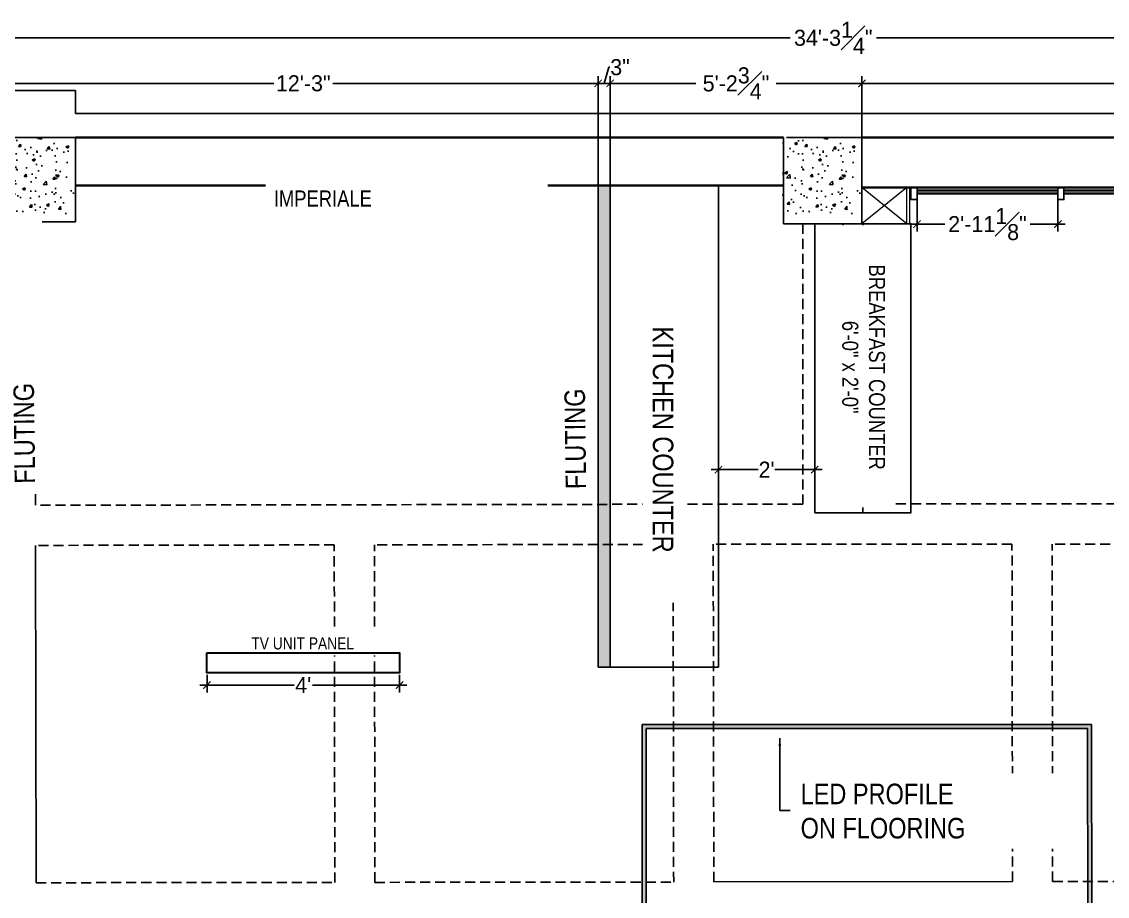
# Model space of a CAD drawing. Header units: inches. Extents: x -137722 to 81594, y -22256 to -1207.
# Drawn here: x -65981 to -65710.3, y -3602.7 to -3384.8 of the extents above; entities that cross this region are included whole.
import ezdxf

# ---------------------------------------------------------------- set-up
doc = ezdxf.new("R2010")
doc.units = ezdxf.units.IN
doc.header["$LTSCALE"] = 0.05
doc.header["$MEASUREMENT"] = 0
doc.header["$PDMODE"] = 3
doc.header["$PDSIZE"] = -4
doc.linetypes.add('A2-XREF-115_FURN$0$HIDDEN', pattern=[0.375, 0.25, -0.125])
doc.linetypes.add('DASHED2', pattern=[0.375, 0.25, -0.125])
doc.layers.get('Defpoints').update_dxf_attribs({"linetype": 'DASHED2'})
for name, color, linetype in [('00 floor', 7, 'Continuous'), ('beam', 7, 'Continuous'), ('Ceiling', 230, 'Continuous'), ('Civil Dimension - Text', 7, 'Continuous'), ('text', 176, 'Continuous'), ('Vector Graphics', 7, 'Continuous')]:
    doc.layers.add(name, color=color, linetype=linetype)
doc.layers.add('FURNITURE', color=36, linetype='Continuous', lineweight=18)
doc.layers.add('WALL', color=7, linetype='Continuous', lineweight=35)
doc.styles.add('4MMOF3-8', font='ARIALN.TTF', dxfattribs={"height": 5.12})
doc.styles.add('9-128OF1-4', font='stylu.ttf')
doc.styles.get("Standard").update_dxf_attribs({"font": 'stylu.ttf', "height": 6})
doc.dimstyles.new('Annotative', dxfattribs={"dimtxt": 6, "dimasz": 0.18, "dimexe": 0.18, "dimexo": 0.0625, "dimgap": 0.09, "dimtad": 0, "dimtih": 1, "dimtoh": 1, "dimdec": 3, "dimzin": 0, "dimdsep": 46, "dimlunit": 4, "dimtxsty": 'Standard', "dimcen": 0.09, "dimadec": 0, "dimazin": 0, "dimtfac": 1, "dimtdec": 3, "dimtofl": 0, "dimtmove": 0, "dimatfit": 3, "dimfxl": 1, "dimtolj": 1, "dimtzin": 0, "dimarcsym": 0})
doc.dimstyles.new('DIM 1-4', dxfattribs={"dimtxt": 3.0792, "dimasz": 1.82, "dimexe": 1.82, "dimexo": 0, "dimgap": 0.09, "dimtad": 0, "dimzin": 0, "dimdsep": 46, "dimlunit": 4, "dimtxsty": '9-128OF1-4', "dimblk": 'ARCHTICK', "dimcen": 1.8125, "dimdle": 1.82, "dimclrd": 8, "dimclre": 8, "dimadec": 0, "dimazin": 0, "dimtfac": 1, "dimtofl": 0, "dimtmove": 0, "dimatfit": 3, "dimldrblk": 'OPEN90', "dimfxl": 1, "dimtolj": 1, "dimtzin": 0, "dimlwd": -1, "dimarcsym": 0})

# ---------------------------------------------------------------- blocks, each defined once
blk = doc.blocks.new('_ArchTick')
at = {"color": 0, "const_width": 0.15}
blk.add_lwpolyline([(-0.5, -0.5), (0.5, 0.5)], dxfattribs=at)
blk = doc.blocks.new('*D209')
at = {"layer": 'Civil Dimension - Text', "color": 8, "lineweight": -2, "ltscale": 50, "transparency": 16777216}
for p, q in [((-65984.28, -3434.62), (-65984.28, -3398.33)), ((-65837.28, -3425.62), (-65837.28, -3398.33))]:
    blk.add_line(p, q, dxfattribs=at)
at = {"layer": 'Civil Dimension - Text', "color": 8, "ltscale": 50, "transparency": 16777216}
for p, q in [((-65986.1, -3400.15), (-65918.14, -3400.15)), ((-65835.46, -3400.15), (-65903.43, -3400.15))]:
    blk.add_line(p, q, dxfattribs=at)
at = {"layer": 'Defpoints', "color": 0, "ltscale": 50, "transparency": 16777216}
for p in [(-65837.28, -3400.15), (-65837.28, -3425.62), (-65984.28, -3434.62)]:
    blk.add_point(p, dxfattribs=at)
at = {"layer": 'Civil Dimension - Text', "color": 8, "ltscale": 50, "transparency": 16777216, "xscale": 1.82, "yscale": 1.82, "zscale": 1.82, "rotation": 180}
blk.add_blockref('_ArchTick', (-65984.28, -3400.15), dxfattribs=at)
at = {"layer": 'Civil Dimension - Text', "color": 8, "ltscale": 50, "transparency": 16777216, "xscale": 1.82, "yscale": 1.82, "zscale": 1.82}
blk.add_blockref('_ArchTick', (-65837.28, -3400.15), dxfattribs=at)
at = {"layer": 'Civil Dimension - Text', "color": 0, "ltscale": 50, "transparency": 16777216, "insert": (-65910.78, -3400.15), "char_height": 4, "attachment_point": 5, "style": '9-128OF1-4'}
blk.add_mtext('\\A1;12\'-3"', dxfattribs=at)
blk = doc.blocks.new('_Open90')
at = {"color": 0, "linetype": 'ByBlock', "lineweight": -2}
for p, q in [((0, 0), (-1, 0)), ((-0.5, 0.5), (0, 0)), ((0, 0), (-0.5, -0.5))]:
    blk.add_line(p, q, dxfattribs=at)
blk = doc.blocks.new('*D210')
at = {"layer": 'Civil Dimension - Text', "color": 8, "ltscale": 50, "transparency": 16777216}
for p, q in [((-65835.78, -3400.15), (-65834.58, -3396.13)), ((-65834.58, -3396.13), (-65834.4, -3396.13)), ((-65839.1, -3400.15), (-65832.46, -3400.15))]:
    blk.add_line(p, q, dxfattribs=at)
at = {"layer": 'Civil Dimension - Text', "color": 8, "lineweight": -2, "ltscale": 50, "transparency": 16777216}
for p, q in [((-65837.28, -3425.62), (-65837.28, -3398.33)), ((-65834.28, -3425.62), (-65834.28, -3398.33))]:
    blk.add_line(p, q, dxfattribs=at)
at = {"layer": 'Defpoints', "color": 0, "ltscale": 50, "transparency": 16777216}
for p in [(-65834.28, -3400.15), (-65837.28, -3425.62), (-65834.28, -3425.62)]:
    blk.add_point(p, dxfattribs=at)
at = {"layer": 'Civil Dimension - Text', "color": 8, "ltscale": 50, "transparency": 16777216, "xscale": 1.82, "yscale": 1.82, "zscale": 1.82, "rotation": 180}
blk.add_blockref('_ArchTick', (-65837.28, -3400.15), dxfattribs=at)
at = {"layer": 'Civil Dimension - Text', "color": 8, "ltscale": 50, "transparency": 16777216, "xscale": 1.82, "yscale": 1.82, "zscale": 1.82}
blk.add_blockref('_ArchTick', (-65834.28, -3400.15), dxfattribs=at)
at = {"layer": 'Civil Dimension - Text', "color": 0, "ltscale": 50, "transparency": 16777216, "insert": (-65831.82, -3396.13), "char_height": 4, "attachment_point": 5, "style": '9-128OF1-4'}
blk.add_mtext('\\A1;3"', dxfattribs=at)
blk = doc.blocks.new('*D211')
at = {"layer": 'Civil Dimension - Text', "color": 8, "lineweight": -2, "ltscale": 50, "transparency": 16777216}
for p, q in [((-65834.28, -3425.62), (-65834.28, -3398.33)), ((-65771.53, -3426.12), (-65771.53, -3398.33))]:
    blk.add_line(p, q, dxfattribs=at)
at = {"layer": 'Civil Dimension - Text', "color": 8, "ltscale": 50, "transparency": 16777216}
for p, q in [((-65836.1, -3400.15), (-65812.95, -3400.15)), ((-65769.71, -3400.15), (-65792.86, -3400.15))]:
    blk.add_line(p, q, dxfattribs=at)
at = {"layer": 'Defpoints', "color": 0, "ltscale": 50, "transparency": 16777216}
for p in [(-65771.53, -3400.15), (-65834.28, -3425.62), (-65771.53, -3426.12)]:
    blk.add_point(p, dxfattribs=at)
at = {"layer": 'Civil Dimension - Text', "color": 8, "ltscale": 50, "transparency": 16777216, "xscale": 1.82, "yscale": 1.82, "zscale": 1.82, "rotation": 180}
blk.add_blockref('_ArchTick', (-65834.28, -3400.15), dxfattribs=at)
at = {"layer": 'Civil Dimension - Text', "color": 8, "ltscale": 50, "transparency": 16777216, "xscale": 1.82, "yscale": 1.82, "zscale": 1.82}
blk.add_blockref('_ArchTick', (-65771.53, -3400.15), dxfattribs=at)
at = {"layer": 'Civil Dimension - Text', "color": 0, "ltscale": 50, "transparency": 16777216, "insert": (-65802.91, -3400.15), "char_height": 4, "attachment_point": 5, "style": '9-128OF1-4'}
blk.add_mtext('\\A1;5\'-2{\\H1x;\\S3#4;}"', dxfattribs=at)
blk = doc.blocks.new('*D205')
at = {"layer": 'Civil Dimension - Text', "color": 8, "lineweight": -2, "ltscale": 50, "transparency": 16777216}
for p, q in [((-65771.53, -3426.12), (-65771.53, -3398.33)), ((-65573.03, -3426.12), (-65573.03, -3398.33))]:
    blk.add_line(p, q, dxfattribs=at)
at = {"layer": 'Civil Dimension - Text', "color": 8, "ltscale": 50, "transparency": 16777216}
for p, q in [((-65773.35, -3400.15), (-65682.06, -3400.15)), ((-65571.21, -3400.15), (-65662.5, -3400.15))]:
    blk.add_line(p, q, dxfattribs=at)
at = {"layer": 'Defpoints', "color": 0, "ltscale": 50, "transparency": 16777216}
for p in [(-65573.03, -3400.15), (-65771.53, -3426.12), (-65573.03, -3426.12)]:
    blk.add_point(p, dxfattribs=at)
at = {"layer": 'Civil Dimension - Text', "color": 8, "ltscale": 50, "transparency": 16777216, "xscale": 1.82, "yscale": 1.82, "zscale": 1.82, "rotation": 180}
blk.add_blockref('_ArchTick', (-65771.53, -3400.15), dxfattribs=at)
at = {"layer": 'Civil Dimension - Text', "color": 8, "ltscale": 50, "transparency": 16777216, "xscale": 1.82, "yscale": 1.82, "zscale": 1.82}
blk.add_blockref('_ArchTick', (-65573.03, -3400.15), dxfattribs=at)
at = {"layer": 'Civil Dimension - Text', "color": 0, "ltscale": 50, "transparency": 16777216, "insert": (-65672.28, -3400.15), "char_height": 4, "attachment_point": 5, "style": '9-128OF1-4'}
blk.add_mtext('\\A1;16\'-6{\\H1x;\\S1#2;}"', dxfattribs=at)
blk = doc.blocks.new('*D212')
at = {"layer": 'Civil Dimension - Text', "color": 8, "lineweight": -2, "ltscale": 50, "transparency": 16777216}
for p, q in [((-65984.28, -3434.62), (-65984.28, -3386.97)), ((-65573.03, -3434.62), (-65573.03, -3386.97))]:
    blk.add_line(p, q, dxfattribs=at)
at = {"layer": 'Civil Dimension - Text', "color": 8, "ltscale": 50, "transparency": 16777216}
for p, q in [((-65986.1, -3388.79), (-65789.41, -3388.79)), ((-65571.21, -3388.79), (-65767.91, -3388.79))]:
    blk.add_line(p, q, dxfattribs=at)
at = {"layer": 'Defpoints', "color": 0, "ltscale": 50, "transparency": 16777216}
for p in [(-65573.03, -3388.79), (-65984.28, -3434.62), (-65573.03, -3434.62)]:
    blk.add_point(p, dxfattribs=at)
at = {"layer": 'Civil Dimension - Text', "color": 8, "ltscale": 50, "transparency": 16777216, "xscale": 1.82, "yscale": 1.82, "zscale": 1.82, "rotation": 180}
blk.add_blockref('_ArchTick', (-65984.28, -3388.79), dxfattribs=at)
at = {"layer": 'Civil Dimension - Text', "color": 8, "ltscale": 50, "transparency": 16777216, "xscale": 1.82, "yscale": 1.82, "zscale": 1.82}
blk.add_blockref('_ArchTick', (-65573.03, -3388.79), dxfattribs=at)
at = {"layer": 'Civil Dimension - Text', "color": 0, "ltscale": 50, "transparency": 16777216, "insert": (-65778.66, -3388.79), "char_height": 4, "attachment_point": 5, "style": '9-128OF1-4'}
blk.add_mtext('\\A1;34\'-3{\\H1x;\\S1#4;}"', dxfattribs=at)
blk = doc.blocks.new('*D215')
at = {"layer": 'Civil Dimension - Text', "color": 8, "lineweight": -2, "ltscale": 50, "transparency": 16777216}
for p, q in [((-65757.78, -3429.12), (-65757.78, -3437.03)), ((-65722.66, -3429.12), (-65722.66, -3437.03))]:
    blk.add_line(p, q, dxfattribs=at)
at = {"layer": 'Civil Dimension - Text', "color": 8, "ltscale": 50, "transparency": 16777216}
for p, q in [((-65759.6, -3435.21), (-65750.87, -3435.21)), ((-65720.84, -3435.21), (-65729.57, -3435.21))]:
    blk.add_line(p, q, dxfattribs=at)
at = {"layer": 'Defpoints', "color": 0, "ltscale": 50, "transparency": 16777216}
for p in [(-65757.78, -3429.12), (-65722.66, -3429.12), (-65757.78, -3435.21)]:
    blk.add_point(p, dxfattribs=at)
at = {"layer": 'Civil Dimension - Text', "color": 8, "ltscale": 50, "transparency": 16777216, "xscale": 1.82, "yscale": 1.82, "zscale": 1.82, "rotation": 180}
blk.add_blockref('_ArchTick', (-65757.78, -3435.21), dxfattribs=at)
at = {"layer": 'Civil Dimension - Text', "color": 8, "ltscale": 50, "transparency": 16777216, "xscale": 1.82, "yscale": 1.82, "zscale": 1.82}
blk.add_blockref('_ArchTick', (-65722.66, -3435.21), dxfattribs=at)
at = {"layer": 'Civil Dimension - Text', "color": 0, "ltscale": 50, "transparency": 16777216, "insert": (-65740.22, -3435.21), "char_height": 4, "attachment_point": 5, "style": '9-128OF1-4'}
blk.add_mtext('\\A1;2\'-11{\\H1x;\\S1#8;}"', dxfattribs=at)
blk = doc.blocks.new('*D208')
at = {"layer": 'Civil Dimension - Text', "color": 8, "ltscale": 50, "transparency": 16777216}
for p, q in [((-65809.1, -3496.4), (-65797.35, -3496.4)), ((-65781.46, -3496.4), (-65793.22, -3496.4))]:
    blk.add_line(p, q, dxfattribs=at)
at = {"layer": 'Civil Dimension - Text', "color": 8, "lineweight": -2, "ltscale": 50, "transparency": 16777216}
for p, q in [((-65807.28, -3499.98), (-65807.28, -3494.58)), ((-65783.28, -3499.98), (-65783.28, -3494.58))]:
    blk.add_line(p, q, dxfattribs=at)
at = {"layer": 'Defpoints', "color": 0, "ltscale": 50, "transparency": 16777216}
for p in [(-65807.28, -3496.4), (-65807.28, -3499.98), (-65783.28, -3499.98)]:
    blk.add_point(p, dxfattribs=at)
at = {"layer": 'Civil Dimension - Text', "color": 8, "ltscale": 50, "transparency": 16777216, "xscale": 1.82, "yscale": 1.82, "zscale": 1.82, "rotation": 180}
blk.add_blockref('_ArchTick', (-65807.28, -3496.4), dxfattribs=at)
at = {"layer": 'Civil Dimension - Text', "color": 8, "ltscale": 50, "transparency": 16777216, "xscale": 1.82, "yscale": 1.82, "zscale": 1.82}
blk.add_blockref('_ArchTick', (-65783.28, -3496.4), dxfattribs=at)
at = {"layer": 'Civil Dimension - Text', "color": 0, "ltscale": 50, "transparency": 16777216, "insert": (-65795.28, -3496.4), "char_height": 4, "attachment_point": 5, "style": '9-128OF1-4'}
blk.add_mtext("\\A1;2'", dxfattribs=at)
blk = doc.blocks.new('*D220')
at = {"layer": 'Civil Dimension - Text', "color": 8, "lineweight": -2, "ltscale": 50, "transparency": 16777216}
for p, q in [((-65934.78, -3547.51), (-65934.78, -3551.9)), ((-65886.78, -3547.51), (-65886.78, -3551.9))]:
    blk.add_line(p, q, dxfattribs=at)
at = {"layer": 'Civil Dimension - Text', "color": 8, "ltscale": 50, "transparency": 16777216}
for p, q in [((-65936.6, -3550.08), (-65913.04, -3550.08)), ((-65884.96, -3550.08), (-65908.52, -3550.08))]:
    blk.add_line(p, q, dxfattribs=at)
at = {"layer": 'Defpoints', "color": 0, "ltscale": 50, "transparency": 16777216}
for p in [(-65934.78, -3547.51), (-65886.78, -3547.51), (-65886.78, -3550.08)]:
    blk.add_point(p, dxfattribs=at)
at = {"layer": 'Civil Dimension - Text', "color": 8, "ltscale": 50, "transparency": 16777216, "xscale": 1.82, "yscale": 1.82, "zscale": 1.82, "rotation": 180}
blk.add_blockref('_ArchTick', (-65934.78, -3550.08), dxfattribs=at)
at = {"layer": 'Civil Dimension - Text', "color": 8, "ltscale": 50, "transparency": 16777216, "xscale": 1.82, "yscale": 1.82, "zscale": 1.82}
blk.add_blockref('_ArchTick', (-65886.78, -3550.08), dxfattribs=at)
at = {"layer": 'Civil Dimension - Text', "color": 0, "ltscale": 50, "transparency": 16777216, "insert": (-65910.78, -3550.08), "char_height": 4, "attachment_point": 5, "style": '9-128OF1-4'}
blk.add_mtext("\\A1;4'", dxfattribs=at)

msp = doc.modelspace()

# ---------------------------------------------------------------- hatches: boundary and pattern name
at = {"layer": 'Civil Dimension - Text', "ltscale": 50, "true_color": 0x939598}
h = msp.add_hatch(dxfattribs=at)
h.set_pattern_fill('AR-CONC', color=252)
h.set_pattern_definition([(50, (-218.25, 91), (7.1726018, -0.62752135), [0.75, -8.25]), (355, (-218.25, 91), (-1.3875133, 7.5219213), [0.6, -6.6]), (100.451444, (-217.652, 90.948), (5.7850885, 6.8943999), [0.6374019, -7.0114211]), (46.1842, (-218.25, 93), (10.6724133, -1.6551928), [1.125, -12.375]), (96.635635, (-217.361, 92.862), (9.3466195, 9.741186), [0.9561034, -10.5171376]), (351.184164, (-218.25, 93), (9.3466195, 9.741186), [0.9, -9.9]), (21, (-217.25, 92.5), (5.9690705, -4.0261889), [0.75, -8.25]), (326, (-217.25, 92.5), (2.4331533, 7.25150045), [0.6, -6.6]), (71.451445, (-216.7526, 92.1645), (8.4022238, 3.2253115), [0.6374019, -7.0114211]), (37.5, (-218.25, 91), (0.12159855, 3.32893854), [0, -6.52, 0, -6.7, 0, -6.625]), (7.5, (-218.25, 91), (2.63069537, 3.94411712), [0, -3.82, 0, -6.37, 0, -2.525]), (327.5, (-220.48, 91), (5.33822436, -0.22554872), [0, -2.5, 0, -7.8, 0, -10.35]), (317.5, (-221.48, 91), (5.8318617, 1.00104982), [0, -3.25, 0, -5.18, 0, -7.35])])
h.paths.add_polyline_path([(-65771.5331, -3413.6187), (-65791.2831, -3413.6187), (-65791.2831, -3432.8687), (-65771.5331, -3432.8687)])
at = {"layer": 'Civil Dimension - Text', "ltscale": 50, "true_color": 0xb3691e}
h = msp.add_hatch(color=32, dxfattribs=at)
h.dxf.hatch_style = 1
h.paths.add_polyline_path([(-65834.2831, -3425.6187), (-65837.2831, -3425.6187), (-65837.2831, -3545.6187), (-65834.2831, -3545.6187)])
at = {"layer": 'Civil Dimension - Text', "ltscale": 50, "true_color": 0xf8d731}
h = msp.add_hatch(color=40, dxfattribs=at)
h.dxf.hatch_style = 1
h.paths.add_polyline_path([(-65714.2856, -3559.8687), (-65826.2831, -3559.8687), (-65826.2831, -3674.8687), (-65825.2831, -3674.8687), (-65825.2831, -3560.8687), (-65715.2831, -3560.8687), (-65715.0052, -3674.5415), (-65714.0052, -3674.5391)])

# ---------------------------------------------------------------- linework, layer by layer
at = {"layer": '00 floor'}
for p, q in [((-65837.2831, -3545.6187), (-65837.2831, -3425.6187)), ((-65834.2831, -3545.6187), (-65834.2831, -3425.6187)), ((-65822.2831, -3425.6187), (-65834.2831, -3425.6187)), ((-65837.2831, -3545.6187), (-65834.2831, -3545.6187))]:
    msp.add_line(p, q, dxfattribs=at)
for points in [[(-65759.2831, -3426.1187), (-65757.7831, -3426.1187), (-65757.7831, -3429.1187), (-65759.2831, -3429.1187)], [(-65722.6581, -3426.1187), (-65721.1581, -3426.1187), (-65721.1581, -3429.1187), (-65722.6581, -3429.1187)]]:
    msp.add_lwpolyline(points, close=True, dxfattribs=at)
at = {"layer": 'beam', "color": 253, "ltscale": 15}
for p, q in [((-66198.2831, -3401.8981), (-65967.5331, -3401.8981)), ((-65967.5331, -3407.6187), (-65967.5331, -3401.8981)), ((-65977.6581, -3434.6187), (-65977.5444, -3505.2697))]:
    msp.add_line(p, q, dxfattribs=at)
at = {"layer": 'beam', "color": 9, "linetype": 'A2-XREF-115_FURN$0$HIDDEN', "ltscale": 200, "true_color": 0xc7c8ca}
for p, q in [((-65786.2831, -3435.1187), (-65786.2831, -3504.9619)), ((-65776.2831, -3435.1187), (-65776.2831, -3504.9458)), ((-65786.2831, -3504.9619), (-65977.5444, -3505.2697)), ((-65573.0331, -3504.9458), (-65776.2831, -3504.9458)), ((-65903.0547, -3515.1498), (-65977.5283, -3515.2697)), ((-65902.9194, -3599.2419), (-65903.0547, -3515.1498)), ((-65818.5811, -3515.0139), (-65893.0547, -3515.1337)), ((-65892.9194, -3599.2309), (-65893.0547, -3515.1337)), ((-65818.4457, -3599.1486), (-65818.5811, -3515.0139)), ((-65734.1073, -3514.9978), (-65808.5811, -3514.9978)), ((-65808.4457, -3599.1376), (-65808.5811, -3514.9978)), ((-65733.972, -3599.0553), (-65734.1073, -3514.9978)), ((-65649.6339, -3514.9978), (-65724.1075, -3514.9978)), ((-65723.972, -3599.0442), (-65724.1075, -3514.9978)), ((-65977.4055, -3599.3242), (-65902.9194, -3599.2419)), ((-65892.9194, -3599.2309), (-65818.4457, -3599.1486)), ((-65723.972, -3599.0442), (-65649.4983, -3598.962))]:
    msp.add_line(p, q, dxfattribs=at)
at = {"layer": 'beam', "color": 9, "ltscale": 15, "true_color": 0xc7c8ca}
for p, q in [((-65977.5283, -3515.2697), (-65977.3931, -3599.3242)), ((-65808.4457, -3599.1376), (-65733.972, -3599.0553))]:
    msp.add_line(p, q, dxfattribs=at)
at = {"layer": 'beam', "color": 253, "ltscale": 15}
msp.add_lwpolyline([(-65967.5331, -3407.6187), (-65463.0331, -3407.6187), (-65463.0331, -3722.3687), (-66459.7831, -3722.3687), (-66459.7831, -3407.6187), (-66198.2831, -3407.6187)], dxfattribs=at)
at = {"layer": 'Ceiling', "color": 40, "ltscale": 50, "true_color": 0xf8d731}
for p, q in [((-65826.2831, -3559.8687), (-65714.2856, -3559.8687)), ((-65826.2831, -3674.8687), (-65826.2831, -3559.8687)), ((-65825.2831, -3674.8687), (-65825.2831, -3560.8687)), ((-65825.2831, -3560.8687), (-65715.2831, -3560.8687)), ((-65715.2831, -3560.8687), (-65715.0052, -3674.5415)), ((-65714.2856, -3559.8687), (-65714.0052, -3674.5391))]:
    msp.add_line(p, q, dxfattribs=at)
at = {"layer": 'Civil Dimension - Text', "ltscale": 50}
for p, q in [((-65834.2831, -3425.6187), (-65834.2831, -3545.6187)), ((-65807.2831, -3425.6187), (-65807.2831, -3545.6187)), ((-65771.2831, -3435.1187), (-65771.2831, -3507.1187)), ((-65807.2831, -3545.6187), (-65834.2831, -3545.6187))]:
    msp.add_line(p, q, dxfattribs=at)
msp.add_lwpolyline([(-65783.2831, -3507.1187), (-65759.2831, -3507.1187), (-65759.2831, -3435.1187), (-65783.2831, -3435.1187)], close=True, dxfattribs=at)
at = {"layer": 'FURNITURE', "ltscale": 50}
for p, q in [((-65760.3531, -3435.2145), (-65760.3531, -3426.1187)), ((-65759.6031, -3435.2145), (-65759.6031, -3426.1187)), ((-65834.2831, -3545.6187), (-65834.2831, -3511.8966))]:
    msp.add_line(p, q, dxfattribs=at)
at = {"layer": 'Vector Graphics', "color": 1, "linetype": 'Continuous', "ltscale": 3}
for p, q in [((-65967.5331, -3413.6187), (-65987.2831, -3413.6187)), ((-65967.5331, -3413.6187), (-65967.5331, -3434.6187)), ((-65791.0331, -3435.1187), (-65791.0331, -3413.6187)), ((-65790.2831, -3413.6187), (-65771.5331, -3413.6187)), ((-65771.5331, -3413.6187), (-65771.5331, -3435.1187)), ((-65967.5331, -3434.6187), (-65987.2831, -3434.6187)), ((-65759.2831, -3435.1187), (-65791.0331, -3435.1187))]:
    msp.add_line(p, q, dxfattribs=at)
at = {"layer": 'WALL'}
for p, q in [((-65791.0331, -3413.6187), (-65967.5331, -3413.6187)), ((-65573.0331, -3413.6187), (-65771.5331, -3413.6187)), ((-65791.0331, -3425.6187), (-65967.5331, -3425.6187)), ((-65573.0331, -3426.1187), (-65771.5331, -3426.1187)), ((-65722.6581, -3426.8687), (-65757.7831, -3426.8687)), ((-65722.6581, -3427.6187), (-65757.7831, -3427.6187)), ((-65673.0331, -3426.8687), (-65721.1581, -3426.8687)), ((-65673.0331, -3427.6187), (-65721.1581, -3427.6187))]:
    msp.add_line(p, q, dxfattribs=at)

# ---------------------------------------------------------------- dimensions: what is measured, and where the dimension line sits
at = {"layer": 'Civil Dimension - Text', "ltscale": 50}
for base, p1, p2, picture, middle in [((-65834.2831, -3400.1541), (-65837.2831, -3425.6187), (-65834.2831, -3425.6187), '*D210', (-65834.3051, -3396.1274)), ((-65771.5331, -3400.1541), (-65834.2831, -3425.6187), (-65771.5331, -3426.1187), '*D211', (-65802.9081, -3400.1541)), ((-65573.0331, -3400.1541), (-65771.5331, -3426.1187), (-65573.0331, -3426.1187), '*D205', (-65672.2831, -3400.1541)), ((-65807.2831, -3496.4048), (-65783.2831, -3499.9776), (-65807.2831, -3499.9776), '*D208', (-65795.2831, -3496.4048)), ((-65886.7831, -3550.0765), (-65934.7831, -3547.5141), (-65886.7831, -3547.5141), '*D220', (-65910.7831, -3550.0765))]:
    dim = msp.add_linear_dim(base=base, p1=p1, p2=p2, dimstyle='DIM 1-4', override={"dimtxt": 4, "dimdec": 3, "dimtdec": 3, "dimtmove": 1, "dimfxl": 0, "dimfrac": 1, "dimarcsym": 1}, dxfattribs=at)
    dim.commit()
    dim.dimension.update_dxf_attribs({"geometry": picture, "text_midpoint": middle})

# ---------------------------------------------------------------- leaders
msp.add_leader([(-65791.9876, -3563.262), (-65791.9876, -3581.3621), (-65775.5054, -3581.3621)], dimstyle='Annotative', override={"dimscale": 0, "dimasz": 2, "dimgap": 0.09, "dimtad": 0}, dxfattribs=at)

# ---------------------------------------------------------------- next in the draw order: texts
at = {"layer": 'text', "ltscale": 50, "attachment_point": 4, "style": '4MMOF3-8', "bg_fill": 2}
for s, insert, char_height, width in [('IMPERIALE', (-65918.1154, -3428.8363), 4, 66.281096), ('\\pi11.81645;FULL SLAB ELIXIR DISPLAY', (-65717.4929, -3439.4561), 5.12, 100.677375), ('\\pi38.21527;TV UNIT PANEL', (-65961.9395, -3539.7095), 3, 101.801618), ('LED PROFILE \\PON FLOORING', (-65786.805, -3581.4973), 5.12, 66.281096)]:
    msp.add_mtext(s, dxfattribs=dict(at, insert=insert, char_height=char_height, width=width))
at = {"layer": 'text', "ltscale": 50, "char_height": 5.12, "width": 66.281096, "attachment_point": 4, "style": '4MMOF3-8', "bg_fill": 2}
for s, insert, rotation in [('FLUTING ', (-65980.1332, -3499.9047), 90.748841), ('KITCHEN COUNTER', (-65821.1196, -3460.7268), 270)]:
    msp.add_mtext(s, dxfattribs=dict(at, insert=insert, rotation=rotation))

# ---------------------------------------------------------------- next in the draw order: hatches: boundary and pattern name
at = {"layer": 'Civil Dimension - Text', "ltscale": 50, "true_color": 0x939598}
h = msp.add_hatch(dxfattribs=at)
h.set_pattern_fill('AR-CONC', color=252)
h.set_pattern_definition([(50, (-414.25, 91), (7.1726018, -0.62752135), [0.75, -8.25]), (355, (-414.25, 91), (-1.3875133, 7.5219213), [0.6, -6.6]), (100.451444, (-413.652, 90.948), (5.7850885, 6.8943999), [0.6374019, -7.0114211]), (46.1842, (-414.25, 93), (10.6724133, -1.6551928), [1.125, -12.375]), (96.635635, (-413.361, 92.862), (9.3466195, 9.741186), [0.9561034, -10.5171376]), (351.184164, (-414.25, 93), (9.3466195, 9.741186), [0.9, -9.9]), (21, (-413.25, 92.5), (5.9690705, -4.0261889), [0.75, -8.25]), (326, (-413.25, 92.5), (2.4331533, 7.25150045), [0.6, -6.6]), (71.451445, (-412.7526, 92.1645), (8.4022238, 3.2253115), [0.6374019, -7.0114211]), (37.5, (-414.25, 91), (0.12159855, 3.32893854), [0, -6.52, 0, -6.7, 0, -6.625]), (7.5, (-414.25, 91), (2.63069537, 3.94411712), [0, -3.82, 0, -6.37, 0, -2.525]), (327.5, (-416.48, 91), (5.33822436, -0.22554872), [0, -2.5, 0, -7.8, 0, -10.35]), (317.5, (-417.48, 91), (5.8318617, 1.00104982), [0, -3.25, 0, -5.18, 0, -7.35])])
h.paths.add_polyline_path([(-65967.5331, -3413.6187), (-65987.2831, -3413.6187), (-65987.2831, -3432.8687), (-65967.5331, -3432.8687)])

# ---------------------------------------------------------------- next in the draw order: linework, layer by layer
at = {"layer": 'FURNITURE', "lineweight": 30, "ltscale": 50}
msp.add_lwpolyline([(-65934.7831, -3542.0223), (-65886.7831, -3542.0223), (-65886.7831, -3547.0223), (-65934.7831, -3547.0223)], close=True, dxfattribs=at)

# ---------------------------------------------------------------- next in the draw order: dimensions: what is measured, and where the dimension line sits
at = {"layer": 'Civil Dimension - Text', "ltscale": 50}
for base, p1, p2, picture, middle in [((-65573.0331, -3388.7875), (-65984.2831, -3434.6187), (-65573.0331, -3434.6187), '*D212', (-65778.6581, -3388.7875)), ((-65837.2831, -3400.1541), (-65984.2831, -3434.6187), (-65837.2831, -3425.6187), '*D209', (-65910.7831, -3400.1541)), ((-65757.7831, -3435.2145), (-65722.6581, -3429.1187), (-65757.7831, -3429.1187), '*D215', (-65740.2206, -3435.2145))]:
    dim = msp.add_linear_dim(base=base, p1=p1, p2=p2, dimstyle='DIM 1-4', override={"dimtxt": 4, "dimdec": 3, "dimtdec": 3, "dimtmove": 1, "dimfxl": 0, "dimfrac": 1, "dimarcsym": 1}, dxfattribs=at)
    dim.commit()
    dim.dimension.update_dxf_attribs({"geometry": picture, "text_midpoint": middle})

# ---------------------------------------------------------------- next in the draw order: texts
at = {"layer": 'text', "ltscale": 50, "width": 66.281096, "attachment_point": 4, "style": '4MMOF3-8', "bg_fill": 2}
for s, insert, char_height, rotation in [('FLUTING ', (-65842.7755, -3501.2561), 5.12, 90.748841), ('\\pi7.75856;BREAKFAST COUNTER\\P\\pi21.78311;6\'-0" x 2\'-0"', (-65771.1175, -3437.535), 4, 270)]:
    msp.add_mtext(s, dxfattribs=dict(at, insert=insert, char_height=char_height, rotation=rotation))

# ---------------------------------------------------------------- next in the draw order: linework, layer by layer
at = {"layer": 'FURNITURE', "ltscale": 50}
for p, q in [((-65760.3531, -3435.1187), (-65771.5331, -3426.1187)), ((-65760.3531, -3426.1187), (-65771.5331, -3435.1187))]:
    msp.add_line(p, q, dxfattribs=at)

doc.saveas('drawing.dxf')
